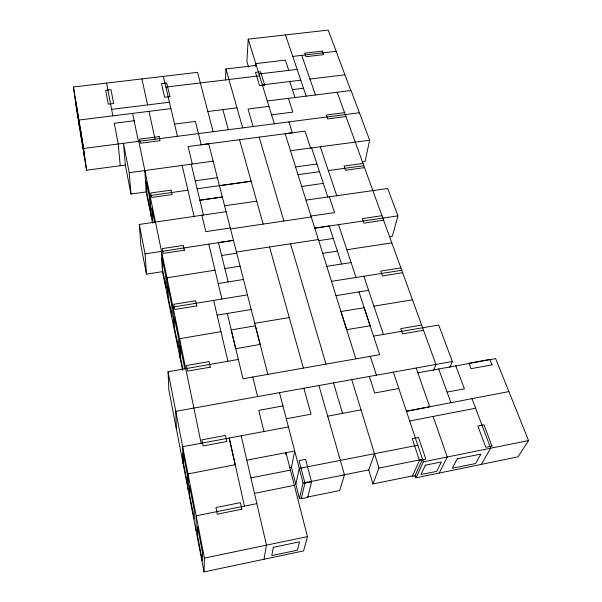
<?xml version="1.0" encoding="UTF-8"?>
<svg xmlns="http://www.w3.org/2000/svg" width="602" height="602" viewBox="0 0 602 602"><rect width="100%" height="100%" fill="white"/><g stroke="black" fill="none" stroke-linecap="round" stroke-linejoin="round"><path stroke-width="0.9" d="M196.064 530.693L196.154 515.779L256.866 503.626M285.657 454.465L285.988 452.651L307.434 536.623L303.604 550.905L204.033 571.9L204.409 558.084L168.056 371.758L238.339 359.439M225.539 80.096L225.938 68.982L256.309 65.392M350.808 90.548L328.233 30.1L248.22 39.145L246.888 61.547L248.521 66.935M255.564 66.378L255.76 63.601L285.378 60.117L288.787 70.381M264 559.258L266.468 545.156L241.176 435.78M295.83 484.369L299.247 468.416L417.788 445.224M267.288 100.993L351.079 90.518L369.643 140.198L365.075 161.502L362.449 161.87M302.227 498.102L299.495 498.652L303.062 483.052L279.486 392.647M304.943 483.12L301.309 498.712L307.72 497.425L311.558 481.803L305.59 459.356L299.051 460.62L304.943 483.12L311.558 481.803M305.982 200.112L387.696 188.494L397.93 215.87L392.338 236.247L389.592 236.676M318.925 385.543L344.487 474.843L339.596 490.592L306.787 497.184M412.453 475.911L372.969 483.94L368.763 469.974L374.519 453.72M372.969 483.94L378.929 468.078L351.741 379.629M433.508 370.441L435.938 364.458L337.18 92.256M449.762 367.498L452.35 361.501L438.723 325.027L373.526 336.112M419.489 460.425L425.825 459.168L418.525 437.481L412.265 438.7L419.489 460.425L412.28 476.415L415.786 475.715M415.207 475.347L422.122 460.176M455.819 365.941L495.649 358.596L528.548 440.544L518.066 456.85L416.005 477.8L423.349 461.839L393.324 372.134M439.197 473.044L447.263 457.001L433.086 416.456M481.322 464.398L490.69 448.212L471.998 398.667M204.409 558.084L307.434 536.623M254.495 493.392L294.333 485.34M423.349 461.839L528.548 440.544M378.929 468.078L422.506 459.334M343.915 474.835L368.748 469.914M303.062 483.052L344.487 474.843M250.906 477.853L290.45 470.132M409.676 420.994L475.603 408.209M289.645 467.686L291.466 467.333L294.702 450.981L246.812 460.161M508.893 391.586L406.418 411.256L429.708 406.786L416.155 368.025M447.075 392.075L464.39 388.794L455.782 365.843L417.826 372.819M327.691 416.178L361.027 409.842M288.433 426.946L182.677 446.714L183.031 463.284M282.948 405.898L258.74 410.413L263.924 431.529M398.802 388.508L374.655 393.001L369.372 376.453M286.296 418.766L311.046 414.176L303.875 388.252M452.35 361.501L175.776 411.332L176.333 428.684M260.154 344.449L235.713 348.701L231.236 329.911L255.376 325.802L260.109 344.457M423.53 330.257L402.595 333.877L400.766 328.632L421.641 325.042M220.979 331.657L179.562 338.715L179.983 357.49M254.729 323.297L289.261 317.555M247.437 294.852L173.03 307.065L173.632 326.419M217.119 315.124L251.2 309.548M335.984 295.665L368.59 290.33M373.902 306.14L412.49 299.834M218.202 283.542L243.486 279.463M402.648 272.691L382.398 275.964L380.697 271.096L400.887 267.852M215.012 270.185L166.987 277.8L167.755 297.644M331.484 281.337L401.767 270.268M221.641 255.504L236.744 253.179M226.096 211.671L139.318 224.448L140.838 245.142L146.444 274.128L162.45 271.66L161.532 251.403L233.456 240.364L218.481 242.644L228.15 281.939M224.862 268.575L240.085 266.212M322.71 253.382L337.383 251.102M326.773 266.317L351.086 262.562M236.451 252.042L318.368 239.551M230.273 227.962L205.794 231.657L201.866 215.253M383.594 220.189L363.984 223.146L362.396 218.609L381.961 215.682M318.714 240.657L333.282 238.452M346.835 249.717L391.827 242.877M146.444 274.128L145.059 253.878L161.532 251.403M397.93 215.87L314.786 228.143L329.241 225.998L341.582 264.03M230.521 228.933L311.279 216.976M310.978 216.028L334.561 212.619L329.324 196.809M187.922 190.187L150.011 195.597L151.207 216.66M301.685 186.439L323.327 183.362M224.584 205.779L256.723 201.181M197.125 188.787L251.132 181.179M195.206 180.811L217.382 177.703M130.958 194.04L129.212 172.661L123.485 143.314L125.351 165.038L130.958 194.04L146.158 191.925L144.841 170.547L213.131 161.148M362.998 163.42L344.073 166.054L345.548 170.268L364.519 167.612M219.437 185.717L251.154 181.285M297.99 174.655L319.481 171.698M295.552 166.897L316.938 163.992M328.301 170.569L363.834 165.716M213.123 131.703L197.561 72.338L73.452 87.004L76.522 109.383L86.575 170.215L125.577 165.008M129.212 172.661L144.841 170.547M369.643 140.198L290.465 150.711M201.226 144.766L292.361 132.771L288.885 121.89M344.577 112.642L326.276 115.005L327.638 118.918L345.992 116.532M73.452 87.004L83.633 148.476L359.394 112.755M174.58 124.08L195.364 121.438L201.234 144.819M271.555 114.831L292.835 112.115L288.373 98.359M134.141 120.761L114.26 123.26L118.218 143.991L120.227 165.723M207.825 111.498L236.985 107.833M268.951 106.381L248.024 109.015L253.133 126.518M292.399 89.653L303.536 88.276M170.938 108.623L78.93 120.061L81.932 142.117M262.322 84.874L300.797 80.179M309.947 79.065L344.923 74.799M111.596 109.353L169.44 102.235M165.874 87.087L259.53 75.829M258.95 73.956L297.14 69.38M292.753 56.415L336.157 51.328M438.677 368.966L450.943 402.708M301.752 55.361L315.448 94.973M285.476 34.931L306.192 96.132M320.287 146.753L336.774 195.755M363.849 276.243L383.421 334.434M338.542 224.651L356.023 277.477M289.72 81.533L294.995 97.532M311.633 147.896L327.834 197.02M358.95 291.91L379.644 354.668L242.99 378.763L227.285 313.461M310.564 148.039L305.011 131.153L285.152 133.772L355.835 358.867M415.139 475.136L416.005 477.8M370.298 356.264L376.423 375.181M248.22 39.145L274.316 123.779M333.508 382.91L342.508 413.363M259.176 137.136L283.873 221.032M290.57 243.795L325.983 364.075M225.938 68.982L242.681 127.872M239.536 139.724L263.134 224.102M269.53 247.001L303.385 368.063M222.845 109.609L228.346 129.731M267.837 374.384L208.683 143.788L188.102 146.549L192.309 164M291.217 466.384L299.495 498.652M252.765 376.987L257.603 396.59M191.203 164.15L203.431 215.019M208.781 244.149L221.912 299.043M163.353 76.379L177.455 136.323M182.128 165.407L194.047 216.411M213.672 300.398L227.902 361.283M244.465 506.109L229.227 438.015L235.201 464.699L187.99 473.947L188.17 489.885M141.899 78.915L147.588 104.921M148.987 111.355L155.083 139.22M138.806 141.327L201.143 443.26M132.621 113.387L138.392 141.38M154.714 222.439L151.704 207.803L152.946 222.823M182.835 368.906L180.261 356.346L180.021 345.352L184.317 366.219L184.362 368.906M146.158 191.925L152.502 222.966M162.45 271.66L182.609 370.358M139.318 224.448L145.059 253.878M204.033 571.9L168.838 389.923L168.056 371.758M106.577 83.091L112.837 115.847M83.633 148.476L86.575 170.215M194.273 510.15L194.258 519.037L189.525 494.618L189.449 485.378L194.273 510.15M197.486 526.675L197.411 535.313L202.362 560.898L202.543 552.659L197.486 526.675M273.361 547.293L271.765 555.578L297.418 550.183L299.525 541.83L273.361 547.293M425.366 465.158L420.994 474.526L436.736 471.366L441.401 461.967L425.366 465.158M457.257 458.807L452.313 468.236L475.557 463.563L480.923 454.089L457.257 458.807M241.861 509.232L217.292 514.161L215.915 507.531L240.401 502.647L241.861 509.232M491.992 446.059L485.814 447.286L477.837 425.998L483.948 424.816L491.992 446.059M226.834 441.514L203.152 445.954L201.881 439.829L225.487 435.434L226.834 441.514M492.052 364.842L471.027 368.672L468.928 363.217L489.893 359.424L492.052 364.842M210.331 367.167L187.628 371.095L186.469 365.504L209.097 361.614L210.331 367.167M370.162 325.772L346.669 329.7L340.965 311.527L364.172 307.735L370.162 325.772M196.741 305.921L174.851 309.451L173.782 304.281L195.597 300.782L196.741 305.921M184.378 250.214L163.232 253.397L162.239 248.596L183.317 245.435L184.378 250.214M222.326 196.974L199.872 200.233L222.334 196.997M171.051 190.157L150.711 192.986L151.629 197.441L172.029 194.581L171.051 190.157M159.161 136.586L139.544 139.115L140.394 143.246L160.072 140.687L159.161 136.586M113.658 103.491L108.255 104.154L105.628 90.3L110.979 89.66L113.658 103.491M169.937 96.629L164.647 97.276L161.471 83.633L166.716 83.001L169.937 96.629M264.684 85.063L259.575 85.687L255.504 72.398L260.568 71.796L264.684 85.063M322.258 51.11L304.71 53.164L305.959 56.723L323.545 54.654L322.258 51.11M149.687 198.02L146.241 181.27L147.001 193.776L150.402 210.399L149.687 198.02M165.851 276.529L162.021 257.912L162.555 269.786L166.325 288.23L165.851 276.529M171.803 305.425L167.823 286.093L168.267 297.704L172.18 316.84L171.803 305.425M178.23 336.646L174.091 316.532L174.429 327.834L178.501 347.73L178.23 336.646M187.764 476.731L183.121 452.885L183.324 462.577L187.877 486.092L187.764 476.731M78.215 116.788L75.732 101.791L79.991 129.776L78.215 116.788M82.843 144.743L80.262 129.129L84.581 157.558L82.843 144.743"/></g></svg>
